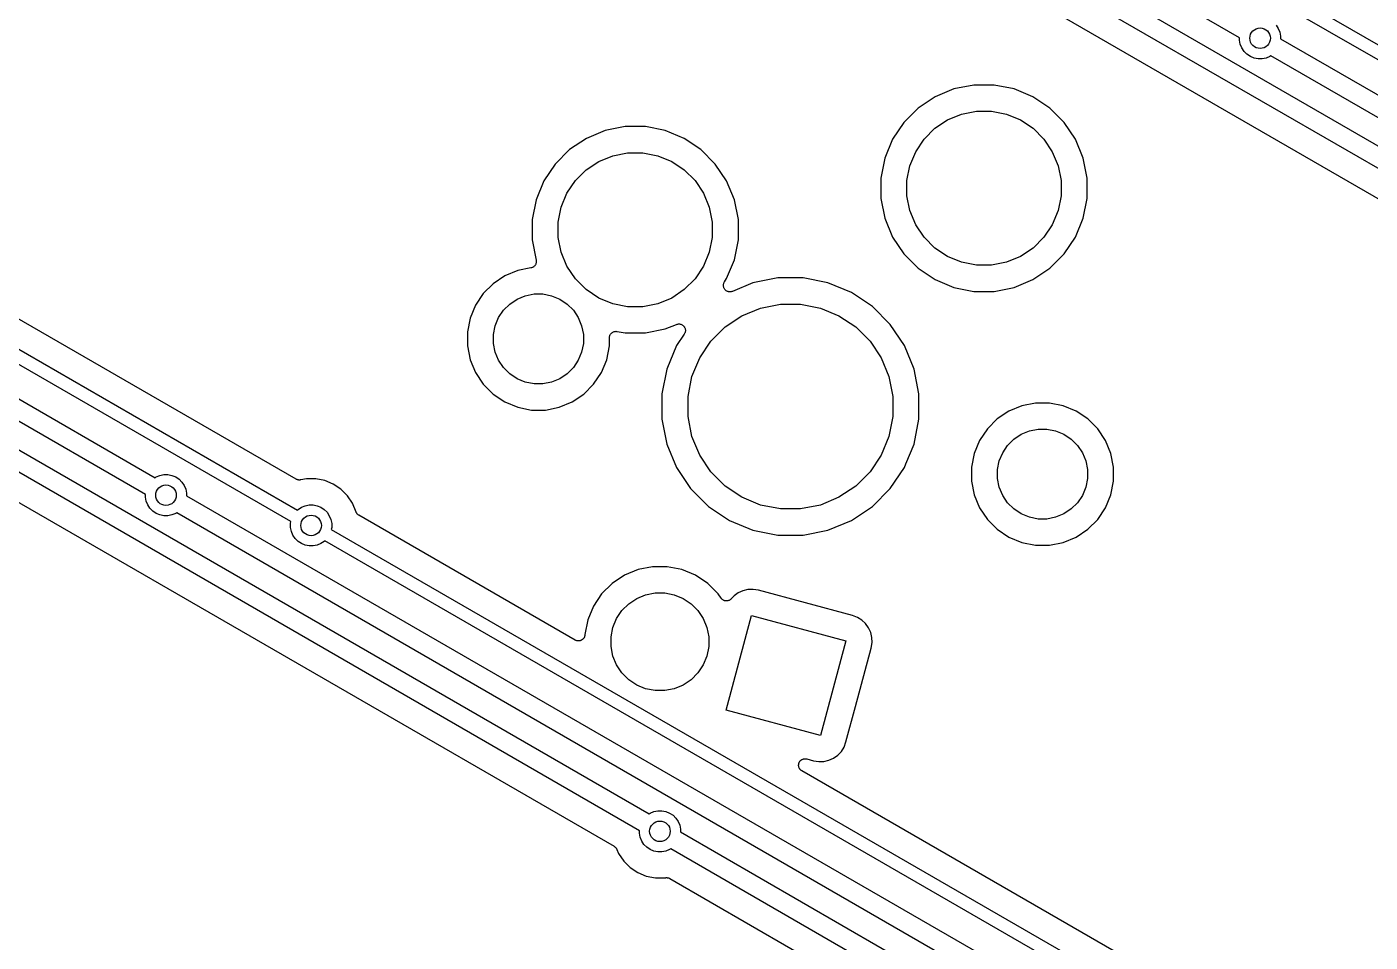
# Model space of a CAD drawing. Extents: x 0.5 to 11.2, y -6.4 to -1.8.
# Drawn here: x 3.58 to 4.61, y -3.989 to -3.288 of the extents above; entities that cross this region are included whole.
import ezdxf

# ---------------------------------------------------------------- set-up
doc = ezdxf.new("R2010")
doc.units = 0
doc.header["$MEASUREMENT"] = 0
doc.layers.add('BLACK', color=7, linetype='CONTINUOUS')

msp = doc.modelspace()

# ---------------------------------------------------------------- linework, layer by layer
at = {"layer": 'BLACK', "linetype": 'CONTINUOUS'}
for p, q in [((4.5099, -3.29631), (3.88891, -2.93777)), ((4.00735, -2.95064), (4.62645, -3.30773)), ((4.62148, -3.31641), (4.00238, -2.95932)), ((4.27501, -3.1823), (4.80362, -3.4875)), ((4.79733, -3.50119), (4.26752, -3.1953)), ((4.26694, -3.21806), (4.78556, -3.51748)), ((4.53788, -3.2867), (4.53961, -3.28928)), ((4.53961, -3.28928), (4.54079, -3.29215)), ((4.54079, -3.29215), (4.5414, -3.29519)), ((4.5099, -3.29829), (4.5099, -3.29631)), ((4.51051, -3.30133), (4.5099, -3.29829)), ((4.5117, -3.3042), (4.51051, -3.30133)), ((4.51342, -3.30678), (4.5117, -3.3042)), ((4.5414, -3.29519), (4.5414, -3.29717)), ((4.5414, -3.29717), (4.81044, -3.4525)), ((4.51561, -3.30897), (4.51342, -3.30678)), ((4.51819, -3.3107), (4.51561, -3.30897)), ((4.52106, -3.31188), (4.51819, -3.3107)), ((4.5241, -3.31249), (4.52106, -3.31188)), ((4.5272, -3.31249), (4.5241, -3.31249)), ((4.53025, -3.31188), (4.5272, -3.31249)), ((4.53311, -3.3107), (4.53025, -3.31188)), ((4.53391, -3.31016), (4.53311, -3.3107)), ((4.80415, -3.46619), (4.53391, -3.31016)), ((3.59783, -3.52564), (3.2596, -3.33067)), ((4.29101, -3.3356), (4.27663, -3.34156)), ((4.30629, -3.33257), (4.29101, -3.3356)), ((4.32186, -3.33257), (4.30629, -3.33257)), ((4.33713, -3.3356), (4.32186, -3.33257)), ((4.35152, -3.34156), (4.33713, -3.3356)), ((4.27663, -3.34156), (4.26368, -3.35022)), ((4.36447, -3.35022), (4.35152, -3.34156)), ((3.24854, -3.34738), (3.78784, -3.65825)), ((4.26368, -3.35022), (4.25267, -3.36123)), ((4.2861, -3.35929), (4.29685, -3.35484)), ((4.29685, -3.35484), (4.30826, -3.35257)), ((4.30826, -3.35257), (4.31989, -3.35257)), ((4.31989, -3.35257), (4.3313, -3.35484)), ((4.3313, -3.35484), (4.34205, -3.35929)), ((4.37548, -3.36123), (4.36447, -3.35022)), ((3.78287, -3.66693), (3.24513, -3.35696)), ((4.03892, -3.36445), (4.02365, -3.36749)), ((4.0545, -3.36445), (4.03892, -3.36445)), ((4.06977, -3.36749), (4.0545, -3.36445)), ((4.25267, -3.36123), (4.24402, -3.37417)), ((4.2682, -3.37398), (4.27643, -3.36575)), ((4.27643, -3.36575), (4.2861, -3.35929)), ((4.34205, -3.35929), (4.35172, -3.36575)), ((4.35172, -3.36575), (4.35994, -3.37398)), ((4.38413, -3.37417), (4.37548, -3.36123)), ((4.00926, -3.37345), (3.99632, -3.3821)), ((4.02365, -3.36749), (4.00926, -3.37345)), ((4.08416, -3.37345), (4.06977, -3.36749)), ((4.0971, -3.3821), (4.08416, -3.37345)), ((4.24402, -3.37417), (4.23806, -3.38856)), ((4.26174, -3.38365), (4.2682, -3.37398)), ((4.35994, -3.37398), (4.36641, -3.38365)), ((4.39009, -3.38856), (4.38413, -3.37417)), ((3.24499, -3.38301), (3.67879, -3.63347)), ((3.99632, -3.3821), (3.9853, -3.39311)), ((4.01874, -3.39118), (4.02948, -3.38672)), ((4.02948, -3.38672), (4.04089, -3.38445)), ((4.04089, -3.38445), (4.05253, -3.38445)), ((4.05253, -3.38445), (4.06394, -3.38672)), ((4.06394, -3.38672), (4.07468, -3.39118)), ((4.10812, -3.39311), (4.0971, -3.3821)), ((4.25729, -3.3944), (4.26174, -3.38365)), ((4.36641, -3.38365), (4.37086, -3.3944)), ((3.6713, -3.64646), (3.23986, -3.39737)), ((3.9853, -3.39311), (3.97665, -3.40606)), ((4.00906, -3.39764), (4.01874, -3.39118)), ((4.07468, -3.39118), (4.08436, -3.39764)), ((4.11677, -3.40606), (4.10812, -3.39311)), ((4.23806, -3.38856), (4.23502, -3.40384)), ((4.25502, -3.40581), (4.25729, -3.3944)), ((4.37086, -3.3944), (4.37313, -3.40581)), ((4.39313, -3.40384), (4.39009, -3.38856)), ((3.97665, -3.40606), (3.97069, -3.42045)), ((3.99438, -3.41554), (4.00084, -3.40586)), ((4.00084, -3.40586), (4.00906, -3.39764)), ((4.08436, -3.39764), (4.09258, -3.40586)), ((4.09258, -3.40586), (4.09904, -3.41554)), ((4.12273, -3.42045), (4.11677, -3.40606)), ((4.23502, -3.40384), (4.23502, -3.41941)), ((4.25502, -3.41744), (4.25502, -3.40581)), ((4.37313, -3.40581), (4.37313, -3.41744)), ((4.39313, -3.41941), (4.39313, -3.40384)), ((3.98992, -3.42628), (3.99438, -3.41554)), ((4.09904, -3.41554), (4.1035, -3.42628)), ((4.25729, -3.42885), (4.25502, -3.41744)), ((4.37313, -3.41744), (4.37086, -3.42885)), ((3.97069, -3.42045), (3.96766, -3.43572)), ((3.98766, -3.43769), (3.98992, -3.42628)), ((4.1035, -3.42628), (4.10577, -3.43769)), ((4.12577, -3.43572), (4.12273, -3.42045)), ((4.23502, -3.41941), (4.23806, -3.43468)), ((4.39009, -3.43468), (4.39313, -3.41941)), ((3.96766, -3.43572), (3.96766, -3.4513)), ((3.98766, -3.44933), (3.98766, -3.43769)), ((4.10577, -3.43769), (4.10577, -3.44933)), ((4.12577, -3.4513), (4.12577, -3.43572)), ((4.23806, -3.43468), (4.24402, -3.44907)), ((4.26174, -3.43959), (4.25729, -3.42885)), ((4.37086, -3.42885), (4.36641, -3.43959)), ((4.38413, -3.44907), (4.39009, -3.43468)), ((4.2682, -3.44927), (4.26174, -3.43959)), ((4.36641, -3.43959), (4.35994, -3.44927)), ((3.96766, -3.4513), (3.97076, -3.4669)), ((3.98992, -3.46074), (3.98766, -3.44933)), ((4.10577, -3.44933), (4.1035, -3.46074)), ((4.12273, -3.46657), (4.12577, -3.4513)), ((4.24402, -3.44907), (4.25267, -3.46202)), ((4.27643, -3.45749), (4.2682, -3.44927)), ((4.2861, -3.46396), (4.27643, -3.45749)), ((4.35172, -3.45749), (4.34205, -3.46396)), ((4.35994, -3.44927), (4.35172, -3.45749)), ((4.37548, -3.46202), (4.38413, -3.44907)), ((3.9706, -3.46936), (3.97047, -3.46981)), ((3.97075, -3.46891), (3.9706, -3.46936)), ((3.9708, -3.46841), (3.97075, -3.46888)), ((3.97075, -3.46888), (3.97075, -3.46889)), ((3.97075, -3.46889), (3.97075, -3.46891)), ((3.97076, -3.4669), (3.97077, -3.46693)), ((3.97077, -3.46693), (3.97077, -3.46693)), ((3.97077, -3.46693), (3.97077, -3.46694)), ((3.97077, -3.46694), (3.97077, -3.46697)), ((3.97077, -3.46697), (3.97081, -3.46745)), ((3.97085, -3.46794), (3.9708, -3.46841)), ((3.97081, -3.46745), (3.97086, -3.46791)), ((3.97086, -3.46791), (3.97085, -3.46792)), ((3.97085, -3.46792), (3.97085, -3.46794)), ((3.99438, -3.47148), (3.98992, -3.46074)), ((4.1035, -3.46074), (4.09904, -3.47148)), ((4.11677, -3.48096), (4.12273, -3.46657)), ((4.25267, -3.46202), (4.26368, -3.47303)), ((4.29685, -3.46841), (4.2861, -3.46396)), ((4.30826, -3.47068), (4.29685, -3.46841)), ((4.3313, -3.46841), (4.31989, -3.47068)), ((4.34205, -3.46396), (4.3313, -3.46841)), ((4.36447, -3.47303), (4.37548, -3.46202)), ((3.94674, -3.47891), (3.93782, -3.48487)), ((3.95665, -3.4748), (3.94674, -3.47891)), ((3.96683, -3.47278), (3.95665, -3.4748)), ((3.96728, -3.47264), (3.96683, -3.47278)), ((3.96773, -3.47251), (3.96728, -3.47264)), ((3.96775, -3.4725), (3.96773, -3.47251)), ((3.96776, -3.4725), (3.96775, -3.4725)), ((3.96818, -3.47228), (3.96776, -3.4725)), ((3.9686, -3.47206), (3.96818, -3.47228)), ((3.96861, -3.47205), (3.9686, -3.47206)), ((3.96863, -3.47204), (3.96861, -3.47205)), ((3.96899, -3.47174), (3.96863, -3.47204)), ((3.96936, -3.47144), (3.96899, -3.47174)), ((3.96937, -3.47143), (3.96936, -3.47144)), ((3.96938, -3.47142), (3.96937, -3.47143)), ((3.96968, -3.47106), (3.96938, -3.47142)), ((3.96998, -3.4707), (3.96968, -3.47106)), ((3.96999, -3.47068), (3.96998, -3.4707)), ((3.97, -3.47067), (3.96999, -3.47068)), ((3.97022, -3.47026), (3.97, -3.47067)), ((3.97045, -3.46984), (3.97022, -3.47026)), ((3.97046, -3.46982), (3.97045, -3.46984)), ((3.97047, -3.46981), (3.97046, -3.46982)), ((4.00084, -3.48115), (3.99438, -3.47148)), ((4.09904, -3.47148), (4.09258, -3.48115)), ((4.26368, -3.47303), (4.27663, -3.48168)), ((4.31989, -3.47068), (4.30826, -3.47068)), ((4.35152, -3.48168), (4.36447, -3.47303)), ((3.93782, -3.48487), (3.93024, -3.49245)), ((4.00906, -3.48938), (4.00084, -3.48115)), ((4.01874, -3.49584), (4.00906, -3.48938)), ((4.08436, -3.48938), (4.07468, -3.49584)), ((4.09258, -3.48115), (4.08436, -3.48938)), ((4.11434, -3.48608), (4.11439, -3.4856)), ((4.11434, -3.48609), (4.11434, -3.48608)), ((4.11439, -3.48657), (4.11434, -3.48609)), ((4.11434, -3.48609), (4.11434, -3.48609)), ((4.11439, -3.4856), (4.11444, -3.48512)), ((4.11443, -3.48705), (4.11439, -3.48657)), ((4.11443, -3.48706), (4.11443, -3.48705)), ((4.11443, -3.48707), (4.11443, -3.48706)), ((4.11457, -3.48752), (4.11443, -3.48707)), ((4.11444, -3.48511), (4.11459, -3.48463)), ((4.11444, -3.48512), (4.11444, -3.48511)), ((4.11444, -3.48512), (4.11444, -3.48512)), ((4.11471, -3.48799), (4.11457, -3.48752)), ((4.11459, -3.48463), (4.11472, -3.48419)), ((4.11471, -3.488), (4.11471, -3.48799)), ((4.11471, -3.48799), (4.11471, -3.48799)), ((4.11494, -3.48843), (4.11471, -3.488)), ((4.11472, -3.48419), (4.11472, -3.48418)), ((4.11472, -3.48418), (4.11473, -3.48418)), ((4.11473, -3.48418), (4.11496, -3.48375)), ((4.11516, -3.48885), (4.11494, -3.48843)), ((4.11496, -3.48375), (4.11518, -3.48333)), ((4.11516, -3.48886), (4.11516, -3.48885)), ((4.11517, -3.48886), (4.11516, -3.48886)), ((4.11548, -3.48925), (4.11517, -3.48886)), ((4.11518, -3.48333), (4.11677, -3.48096)), ((4.11577, -3.48961), (4.11548, -3.48925)), ((4.11578, -3.48962), (4.11577, -3.48961)), ((4.11616, -3.48994), (4.11578, -3.48962)), ((4.11578, -3.48962), (4.11578, -3.48962)), ((4.11652, -3.49024), (4.11616, -3.48994)), ((4.13699, -3.48421), (4.12125, -3.49073)), ((4.15602, -3.48042), (4.13699, -3.48421)), ((4.17542, -3.48042), (4.15602, -3.48042)), ((4.19445, -3.48421), (4.17542, -3.48042)), ((4.21237, -3.49164), (4.19445, -3.48421)), ((4.27663, -3.48168), (4.29101, -3.48764)), ((4.29101, -3.48764), (4.30629, -3.49068)), ((4.32186, -3.49068), (4.33713, -3.48764)), ((4.33713, -3.48764), (4.35152, -3.48168)), ((3.93024, -3.49245), (3.92428, -3.50137)), ((3.94577, -3.5052), (3.95057, -3.5004)), ((3.95057, -3.5004), (3.95621, -3.49663)), ((3.95621, -3.49663), (3.96248, -3.49404)), ((3.96248, -3.49404), (3.96914, -3.49271)), ((3.96914, -3.49271), (3.97593, -3.49271)), ((3.97593, -3.49271), (3.98258, -3.49404)), ((3.98258, -3.49404), (3.98885, -3.49663)), ((3.98885, -3.49663), (3.99449, -3.5004)), ((3.99449, -3.5004), (3.99929, -3.5052)), ((4.02948, -3.5003), (4.01874, -3.49584)), ((4.04089, -3.50256), (4.02948, -3.5003)), ((4.06394, -3.5003), (4.05253, -3.50256)), ((4.07468, -3.49584), (4.06394, -3.5003)), ((4.11653, -3.49024), (4.11652, -3.49024)), ((4.11653, -3.49025), (4.11653, -3.49024)), ((4.11695, -3.49048), (4.11653, -3.49025)), ((4.11738, -3.49071), (4.11695, -3.49048)), ((4.11739, -3.49071), (4.11738, -3.49071)), ((4.11738, -3.49071), (4.11738, -3.49071)), ((4.11785, -3.49086), (4.11739, -3.49071)), ((4.11831, -3.491), (4.11785, -3.49086)), ((4.11832, -3.491), (4.11831, -3.491)), ((4.11831, -3.491), (4.11831, -3.491)), ((4.11881, -3.49106), (4.11832, -3.491)), ((4.11928, -3.49111), (4.11881, -3.49106)), ((4.11929, -3.49111), (4.11928, -3.49111)), ((4.11928, -3.49111), (4.11928, -3.49111)), ((4.11977, -3.49107), (4.11929, -3.49111)), ((4.12025, -3.49102), (4.11977, -3.49107)), ((4.12026, -3.49102), (4.12025, -3.49102)), ((4.12071, -3.49089), (4.12026, -3.49102)), ((4.12026, -3.49102), (4.12026, -3.49102)), ((4.12119, -3.49075), (4.12071, -3.49089)), ((4.1212, -3.49075), (4.12119, -3.49075)), ((4.12125, -3.49073), (4.1212, -3.49075)), ((4.1212, -3.49075), (4.1212, -3.49075)), ((4.1212, -3.49075), (4.1212, -3.49075)), ((4.14282, -3.50344), (4.15799, -3.50042)), ((4.15799, -3.50042), (4.17345, -3.50042)), ((4.17345, -3.50042), (4.18861, -3.50344)), ((4.22851, -3.50241), (4.21237, -3.49164)), ((4.30629, -3.49068), (4.32186, -3.49068)), ((3.92428, -3.50137), (3.92018, -3.51128)), ((3.942, -3.51084), (3.94577, -3.5052)), ((3.99929, -3.5052), (4.00306, -3.51084)), ((4.05253, -3.50256), (4.04089, -3.50256)), ((4.11568, -3.51795), (4.12853, -3.50936)), ((4.12853, -3.50936), (4.14282, -3.50344)), ((4.18861, -3.50344), (4.2029, -3.50936)), ((4.2029, -3.50936), (4.21576, -3.51795)), ((4.24223, -3.51613), (4.22851, -3.50241)), ((3.92018, -3.51128), (3.91808, -3.5218)), ((3.93808, -3.52377), (3.93941, -3.51711)), ((3.93941, -3.51711), (3.942, -3.51084)), ((4.00306, -3.51084), (4.00566, -3.51711)), ((4.00566, -3.51711), (4.00698, -3.52377)), ((4.0545, -3.52256), (4.06977, -3.51953)), ((4.06977, -3.51953), (4.07828, -3.516)), ((4.07828, -3.516), (4.07834, -3.51598)), ((4.07834, -3.51598), (4.07835, -3.51597)), ((4.07834, -3.51598), (4.07834, -3.51598)), ((4.07834, -3.51598), (4.07834, -3.51598)), ((4.07835, -3.51597), (4.07882, -3.51584)), ((4.07882, -3.51584), (4.07927, -3.51571)), ((4.07927, -3.51571), (4.07928, -3.5157)), ((4.07928, -3.5157), (4.07929, -3.5157)), ((4.07929, -3.5157), (4.07977, -3.51566)), ((4.07977, -3.51566), (4.08025, -3.51562)), ((4.08025, -3.51562), (4.08025, -3.51562)), ((4.08025, -3.51562), (4.08026, -3.51562)), ((4.08026, -3.51562), (4.08074, -3.51567)), ((4.08074, -3.51567), (4.08122, -3.51572)), ((4.08122, -3.51572), (4.08122, -3.51573)), ((4.08122, -3.51573), (4.08123, -3.51573)), ((4.08123, -3.51573), (4.08169, -3.51587)), ((4.08169, -3.51587), (4.08215, -3.51601)), ((4.08215, -3.51601), (4.08215, -3.51602)), ((4.08215, -3.51602), (4.08216, -3.51602)), ((4.08216, -3.51602), (4.08258, -3.51625)), ((4.08258, -3.51625), (4.083, -3.51648)), ((4.083, -3.51648), (4.08301, -3.51649)), ((4.08301, -3.51649), (4.08302, -3.51649)), ((4.08302, -3.51649), (4.08339, -3.5168)), ((4.08339, -3.5168), (4.08375, -3.51711)), ((4.08375, -3.51711), (4.08376, -3.51711)), ((4.08376, -3.51711), (4.08376, -3.51711)), ((4.08376, -3.51711), (4.08406, -3.51749)), ((4.08406, -3.51749), (4.08437, -3.51786)), ((4.08437, -3.51786), (4.08437, -3.51787)), ((4.08437, -3.51787), (4.08438, -3.51787)), ((4.08438, -3.51787), (4.0846, -3.5183)), ((4.0846, -3.5183), (4.08483, -3.51873)), ((4.08483, -3.51873), (4.08483, -3.51873)), ((4.08483, -3.51873), (4.08483, -3.51874)), ((4.08483, -3.51874), (4.08497, -3.51921)), ((4.08497, -3.51921), (4.0851, -3.51966)), ((4.0851, -3.51966), (4.08511, -3.51967)), ((4.08511, -3.51967), (4.08511, -3.51967)), ((4.08511, -3.51967), (4.08515, -3.52016)), ((4.08515, -3.52016), (4.0852, -3.52063)), ((4.0852, -3.52065), (4.08515, -3.52113)), ((4.0852, -3.52063), (4.0852, -3.52064)), ((4.0852, -3.52064), (4.0852, -3.52065)), ((4.10474, -3.52888), (4.11568, -3.51795)), ((4.21576, -3.51795), (4.22669, -3.52888)), ((4.25301, -3.53227), (4.24223, -3.51613)), ((3.4251, -3.52593), (4.0574, -3.89099)), ((3.78689, -3.63461), (3.59783, -3.52564)), ((3.91808, -3.5218), (3.91808, -3.53252)), ((3.93808, -3.53055), (3.93808, -3.52377)), ((3.93941, -3.53721), (3.93808, -3.53055)), ((4.00698, -3.53055), (4.00566, -3.53721)), ((4.00698, -3.52377), (4.00698, -3.53055)), ((4.02698, -3.52621), (4.02703, -3.52574)), ((4.02698, -3.52624), (4.02698, -3.52621)), ((4.02698, -3.52628), (4.02698, -3.52624)), ((4.02698, -3.52624), (4.02698, -3.52624)), ((4.02698, -3.52624), (4.02698, -3.52624)), ((4.02698, -3.53252), (4.02698, -3.52628)), ((4.02703, -3.52574), (4.02708, -3.52527)), ((4.02708, -3.52527), (4.02709, -3.52526)), ((4.02709, -3.52524), (4.02723, -3.52479)), ((4.02709, -3.52526), (4.02709, -3.52524)), ((4.02723, -3.52479), (4.02737, -3.52434)), ((4.02737, -3.52434), (4.02738, -3.52433)), ((4.02738, -3.52433), (4.02739, -3.52431)), ((4.02739, -3.52431), (4.02761, -3.5239)), ((4.02761, -3.5239), (4.02784, -3.52348)), ((4.02784, -3.52348), (4.02785, -3.52347)), ((4.02785, -3.52347), (4.02786, -3.52346)), ((4.02786, -3.52346), (4.02816, -3.52309)), ((4.02816, -3.52309), (4.02846, -3.52273)), ((4.02846, -3.52273), (4.02847, -3.52272)), ((4.02847, -3.52272), (4.02848, -3.52271)), ((4.02848, -3.52271), (4.02885, -3.52241)), ((4.02885, -3.52241), (4.02922, -3.52211)), ((4.02922, -3.52211), (4.02923, -3.52211)), ((4.02923, -3.52211), (4.02924, -3.5221)), ((4.02924, -3.5221), (4.02966, -3.52188)), ((4.02966, -3.52188), (4.03008, -3.52166)), ((4.03008, -3.52166), (4.03009, -3.52165)), ((4.03009, -3.52165), (4.03011, -3.52165)), ((4.03011, -3.52165), (4.03056, -3.52151)), ((4.03056, -3.52151), (4.03101, -3.52138)), ((4.03101, -3.52138), (4.03103, -3.52137)), ((4.03103, -3.52137), (4.03104, -3.52137)), ((4.03104, -3.52137), (4.03152, -3.52133)), ((4.03152, -3.52133), (4.03199, -3.52128)), ((4.03199, -3.52128), (4.032, -3.52128)), ((4.032, -3.52128), (4.03202, -3.52128)), ((4.03202, -3.52128), (4.03249, -3.52133)), ((4.03249, -3.52133), (4.03296, -3.52138)), ((4.03296, -3.52138), (4.03892, -3.52256)), ((4.03892, -3.52256), (4.0545, -3.52256)), ((4.08435, -3.5234), (4.07843, -3.53227)), ((4.08458, -3.52297), (4.08435, -3.5234)), ((4.08481, -3.52255), (4.08458, -3.52297)), ((4.08482, -3.52254), (4.08481, -3.52254)), ((4.08481, -3.52254), (4.08481, -3.52255)), ((4.08495, -3.52209), (4.08482, -3.52254)), ((4.0851, -3.52162), (4.08495, -3.52209)), ((4.08515, -3.52113), (4.0851, -3.5216)), ((4.0851, -3.5216), (4.0851, -3.52161)), ((4.0851, -3.52161), (4.0851, -3.52162)), ((4.09615, -3.54174), (4.10474, -3.52888)), ((4.22669, -3.52888), (4.23528, -3.54174)), ((4.04991, -3.90398), (3.4176, -3.53892)), ((3.91808, -3.53252), (3.92018, -3.54304)), ((3.942, -3.54348), (3.93941, -3.53721)), ((4.00566, -3.53721), (4.00306, -3.54348)), ((4.02489, -3.54304), (4.02698, -3.53252)), ((4.07843, -3.53227), (4.071, -3.55019)), ((4.26043, -3.55019), (4.25301, -3.53227)), ((3.92018, -3.54304), (3.92428, -3.55295)), ((3.94577, -3.54912), (3.942, -3.54348)), ((3.95057, -3.55392), (3.94577, -3.54912)), ((3.99929, -3.54912), (3.99449, -3.55392)), ((4.00306, -3.54348), (3.99929, -3.54912)), ((4.02078, -3.55295), (4.02489, -3.54304)), ((4.071, -3.55019), (4.06722, -3.56922)), ((4.09023, -3.55603), (4.09615, -3.54174)), ((4.23528, -3.54174), (4.2412, -3.55603)), ((4.26422, -3.56922), (4.26043, -3.55019)), ((3.41702, -3.56168), (4.03062, -3.91594)), ((3.92428, -3.55295), (3.93024, -3.56187)), ((3.93024, -3.56187), (3.93782, -3.56945)), ((3.95621, -3.55769), (3.95057, -3.55392)), ((3.96248, -3.56029), (3.95621, -3.55769)), ((3.96914, -3.56161), (3.96248, -3.56029)), ((3.97593, -3.56161), (3.96914, -3.56161)), ((3.98258, -3.56029), (3.97593, -3.56161)), ((3.98885, -3.55769), (3.98258, -3.56029)), ((3.99449, -3.55392), (3.98885, -3.55769)), ((4.00724, -3.56945), (4.01483, -3.56187)), ((4.01483, -3.56187), (4.02078, -3.55295)), ((4.08722, -3.57119), (4.09023, -3.55603)), ((4.2412, -3.55603), (4.24422, -3.57119)), ((3.93782, -3.56945), (3.94674, -3.57541)), ((3.99832, -3.57541), (4.00724, -3.56945)), ((4.06722, -3.56922), (4.06722, -3.58863)), ((4.08722, -3.58666), (4.08722, -3.57119)), ((4.24422, -3.57119), (4.24422, -3.58666)), ((4.26422, -3.58863), (4.26422, -3.56922)), ((3.94674, -3.57541), (3.95665, -3.57952)), ((3.95665, -3.57952), (3.96717, -3.58161)), ((3.96717, -3.58161), (3.97789, -3.58161)), ((3.97789, -3.58161), (3.98841, -3.57952)), ((3.98841, -3.57952), (3.99832, -3.57541)), ((4.33311, -3.58244), (4.32419, -3.5884)), ((4.34302, -3.57833), (4.33311, -3.58244)), ((4.35354, -3.57624), (4.34302, -3.57833)), ((4.36427, -3.57624), (4.35354, -3.57624)), ((4.37478, -3.57833), (4.36427, -3.57624)), ((4.38469, -3.58244), (4.37478, -3.57833)), ((4.39361, -3.5884), (4.38469, -3.58244)), ((4.06722, -3.58863), (4.071, -3.60766)), ((4.09023, -3.60182), (4.08722, -3.58666)), ((4.24422, -3.58666), (4.2412, -3.60182)), ((4.26043, -3.60766), (4.26422, -3.58863)), ((4.32419, -3.5884), (4.31661, -3.59598)), ((4.4012, -3.59598), (4.39361, -3.5884)), ((4.09615, -3.61611), (4.09023, -3.60182)), ((4.2412, -3.60182), (4.23528, -3.61611)), ((4.31661, -3.59598), (4.31065, -3.6049)), ((4.33694, -3.60393), (4.34258, -3.60016)), ((4.34258, -3.60016), (4.34885, -3.59756)), ((4.34885, -3.59756), (4.35551, -3.59624)), ((4.35551, -3.59624), (4.3623, -3.59624)), ((4.3623, -3.59624), (4.36895, -3.59756)), ((4.36895, -3.59756), (4.37522, -3.60016)), ((4.37522, -3.60016), (4.38086, -3.60393)), ((4.40715, -3.6049), (4.4012, -3.59598)), ((4.071, -3.60766), (4.07843, -3.62558)), ((4.25411, -3.62292), (4.26043, -3.60766)), ((4.31065, -3.6049), (4.30655, -3.61481)), ((4.32837, -3.61437), (4.33214, -3.60873)), ((4.33214, -3.60873), (4.33694, -3.60393)), ((4.38086, -3.60393), (4.38566, -3.60873)), ((4.38566, -3.60873), (4.38943, -3.61437)), ((4.41126, -3.61481), (4.40715, -3.6049)), ((4.10474, -3.62897), (4.09615, -3.61611)), ((4.23528, -3.61611), (4.22669, -3.62897)), ((4.25301, -3.62558), (4.25411, -3.62292)), ((4.30655, -3.61481), (4.30445, -3.62533)), ((4.32445, -3.6273), (4.32578, -3.62064)), ((4.32578, -3.62064), (4.32837, -3.61437)), ((4.38943, -3.61437), (4.39203, -3.62064)), ((4.39203, -3.62064), (4.39335, -3.6273)), ((4.41335, -3.62533), (4.41126, -3.61481)), ((3.67879, -3.63347), (3.67959, -3.63294)), ((3.67959, -3.63294), (3.68245, -3.63175)), ((3.68245, -3.63175), (3.6855, -3.63114)), ((3.6855, -3.63114), (3.6886, -3.63114)), ((3.6886, -3.63114), (3.69164, -3.63175)), ((3.69164, -3.63175), (3.69451, -3.63294)), ((3.69451, -3.63294), (3.69709, -3.63466)), ((3.79479, -3.63431), (3.79036, -3.63519)), ((3.80183, -3.63431), (3.79479, -3.63431)), ((3.80874, -3.63568), (3.80183, -3.63431)), ((4.07843, -3.62558), (4.08921, -3.64171)), ((4.11568, -3.6399), (4.10474, -3.62897)), ((4.22669, -3.62897), (4.21576, -3.6399)), ((4.24223, -3.64171), (4.25301, -3.62558)), ((4.30445, -3.62533), (4.30445, -3.63605)), ((4.32445, -3.63408), (4.32445, -3.6273)), ((4.32578, -3.64074), (4.32445, -3.63408)), ((4.39335, -3.63408), (4.39203, -3.64074)), ((4.39335, -3.6273), (4.39335, -3.63408)), ((4.41335, -3.63605), (4.41335, -3.62533)), ((3.69709, -3.63466), (3.69928, -3.63685)), ((3.69928, -3.63685), (3.701, -3.63943)), ((3.701, -3.63943), (3.70219, -3.6423)), ((3.70219, -3.6423), (3.7028, -3.64534)), ((3.78716, -3.63474), (3.78689, -3.63461)), ((3.78742, -3.63488), (3.78716, -3.63474)), ((3.7876, -3.63494), (3.78742, -3.63488)), ((3.78777, -3.63502), (3.7876, -3.63494)), ((3.78806, -3.63508), (3.78777, -3.63502)), ((3.78835, -3.63517), (3.78806, -3.63508)), ((3.78854, -3.6352), (3.78835, -3.63517)), ((3.78872, -3.63524), (3.78854, -3.6352)), ((3.78902, -3.63525), (3.78872, -3.63524)), ((3.78932, -3.63528), (3.78902, -3.63525)), ((3.78951, -3.63527), (3.78932, -3.63528)), ((3.7897, -3.63527), (3.78951, -3.63527)), ((3.78999, -3.63522), (3.7897, -3.63527)), ((3.79029, -3.6352), (3.78999, -3.63522)), ((3.79036, -3.63519), (3.79029, -3.6352)), ((3.81524, -3.63837), (3.80874, -3.63568)), ((3.8211, -3.64229), (3.81524, -3.63837)), ((3.82608, -3.64727), (3.8211, -3.64229)), ((4.08921, -3.64171), (4.10293, -3.65543)), ((4.12853, -3.64849), (4.11568, -3.6399)), ((4.21576, -3.6399), (4.2029, -3.64849)), ((4.22851, -3.65543), (4.24223, -3.64171)), ((4.30445, -3.63605), (4.30655, -3.64657)), ((4.32837, -3.64701), (4.32578, -3.64074)), ((4.39203, -3.64074), (4.38943, -3.64701)), ((4.41126, -3.64657), (4.41335, -3.63605)), ((3.6713, -3.64844), (3.6713, -3.64646)), ((3.6719, -3.65148), (3.6713, -3.64844)), ((3.67309, -3.65435), (3.6719, -3.65148)), ((3.67481, -3.65693), (3.67309, -3.65435)), ((3.7028, -3.64534), (3.7028, -3.64732)), ((3.7028, -3.64732), (4.32379, -4.00586)), ((3.79085, -3.6561), (3.79371, -3.65491)), ((3.79371, -3.65491), (3.79676, -3.65431)), ((3.79676, -3.65431), (3.79986, -3.65431)), ((3.79986, -3.65431), (3.8029, -3.65491)), ((3.8029, -3.65491), (3.80577, -3.6561)), ((3.82999, -3.65312), (3.82608, -3.64727)), ((3.83279, -3.65989), (3.82999, -3.65312)), ((4.14282, -3.65441), (4.12853, -3.64849)), ((4.15799, -3.65742), (4.14282, -3.65441)), ((4.18861, -3.65441), (4.17345, -3.65742)), ((4.2029, -3.64849), (4.18861, -3.65441)), ((4.30655, -3.64657), (4.31065, -3.65648)), ((4.33214, -3.65265), (4.32837, -3.64701)), ((4.33694, -3.65745), (4.33214, -3.65265)), ((4.38566, -3.65265), (4.38086, -3.65745)), ((4.38943, -3.64701), (4.38566, -3.65265)), ((4.40715, -3.65648), (4.41126, -3.64657)), ((3.67701, -3.65912), (3.67481, -3.65693)), ((3.67959, -3.66085), (3.67701, -3.65912)), ((3.68245, -3.66203), (3.67959, -3.66085)), ((3.6855, -3.66264), (3.68245, -3.66203)), ((3.6886, -3.66264), (3.6855, -3.66264)), ((3.69164, -3.66203), (3.6886, -3.66264)), ((3.69451, -3.66085), (3.69164, -3.66203)), ((3.6953, -3.66032), (3.69451, -3.66085)), ((4.3163, -4.01885), (3.6953, -3.66032)), ((3.78784, -3.65825), (3.78827, -3.65782)), ((3.78827, -3.65782), (3.79085, -3.6561)), ((3.80577, -3.6561), (3.80835, -3.65782)), ((3.80835, -3.65782), (3.81054, -3.66001)), ((3.81054, -3.66001), (3.81226, -3.66259)), ((3.81226, -3.66259), (3.81345, -3.66546)), ((3.83286, -3.66001), (3.83279, -3.65989)), ((3.8329, -3.66014), (3.83286, -3.66001)), ((3.83309, -3.66044), (3.8329, -3.66014)), ((3.83325, -3.66075), (3.83309, -3.66044)), ((3.83334, -3.66086), (3.83325, -3.66075)), ((3.83341, -3.66097), (3.83334, -3.66086)), ((3.83365, -3.66123), (3.83341, -3.66097)), ((3.83387, -3.66151), (3.83365, -3.66123)), ((3.83397, -3.66159), (3.83387, -3.66151)), ((3.83407, -3.66169), (3.83397, -3.66159)), ((3.83435, -3.6619), (3.83407, -3.66169)), ((3.83462, -3.66213), (3.83435, -3.6619)), ((3.83474, -3.66219), (3.83462, -3.66213)), ((3.83485, -3.66227), (3.83474, -3.66219)), ((3.83491, -3.66231), (3.83485, -3.66227)), ((4.00066, -3.75791), (3.83491, -3.66231)), ((4.10293, -3.65543), (4.11906, -3.66621)), ((4.17345, -3.65742), (4.15799, -3.65742)), ((4.21237, -3.66621), (4.22851, -3.65543)), ((4.31065, -3.65648), (4.31661, -3.6654)), ((4.34258, -3.66122), (4.33694, -3.65745)), ((4.34885, -3.66381), (4.34258, -3.66122)), ((4.35551, -3.66514), (4.34885, -3.66381)), ((4.3623, -3.66514), (4.35551, -3.66514)), ((4.36895, -3.66381), (4.3623, -3.66514)), ((4.37522, -3.66122), (4.36895, -3.66381)), ((4.38086, -3.65745), (4.37522, -3.66122)), ((4.4012, -3.6654), (4.40715, -3.65648)), ((3.78256, -3.6685), (3.78287, -3.66693)), ((3.78256, -3.6716), (3.78256, -3.6685)), ((3.78317, -3.67465), (3.78256, -3.6716)), ((3.78435, -3.67751), (3.78317, -3.67465)), ((3.81345, -3.66546), (3.81406, -3.6685)), ((3.81406, -3.6716), (3.81374, -3.67318)), ((3.81374, -3.67318), (4.43284, -4.03027)), ((3.81406, -3.6685), (3.81406, -3.6716)), ((4.11906, -3.66621), (4.13699, -3.67364)), ((4.13699, -3.67364), (4.15602, -3.67742)), ((4.17542, -3.67742), (4.19445, -3.67364)), ((4.19445, -3.67364), (4.21237, -3.66621)), ((4.31661, -3.6654), (4.32419, -3.67298)), ((4.32419, -3.67298), (4.33311, -3.67894)), ((4.38469, -3.67894), (4.39361, -3.67298)), ((4.39361, -3.67298), (4.4012, -3.6654)), ((3.78608, -3.68009), (3.78435, -3.67751)), ((3.78827, -3.68229), (3.78608, -3.68009)), ((3.79085, -3.68401), (3.78827, -3.68229)), ((3.79371, -3.6852), (3.79085, -3.68401)), ((3.79676, -3.6858), (3.79371, -3.6852)), ((3.79986, -3.6858), (3.79676, -3.6858)), ((3.8029, -3.6852), (3.79986, -3.6858)), ((3.80577, -3.68401), (3.8029, -3.6852)), ((3.80835, -3.68229), (3.80577, -3.68401)), ((3.80877, -3.68186), (3.80835, -3.68229)), ((4.42787, -4.03895), (3.80877, -3.68186)), ((4.15602, -3.67742), (4.17542, -3.67742)), ((4.33311, -3.67894), (4.34302, -3.68304)), ((4.34302, -3.68304), (4.35354, -3.68514)), ((4.35354, -3.68514), (4.36427, -3.68514)), ((4.36427, -3.68514), (4.37478, -3.68304)), ((4.37478, -3.68304), (4.38469, -3.67894)), ((4.04889, -3.70388), (4.03842, -3.70821)), ((4.05999, -3.70167), (4.04889, -3.70388)), ((4.07132, -3.70167), (4.05999, -3.70167)), ((4.08243, -3.70388), (4.07132, -3.70167)), ((4.09289, -3.70821), (4.08243, -3.70388)), ((4.029, -3.71451), (4.02099, -3.72252)), ((4.03842, -3.70821), (4.029, -3.71451)), ((4.10231, -3.71451), (4.09289, -3.70821)), ((4.11032, -3.72251), (4.10231, -3.71451)), ((4.02099, -3.72252), (4.0147, -3.73193)), ((4.04175, -3.73004), (4.04789, -3.72594)), ((4.04789, -3.72594), (4.05472, -3.72311)), ((4.05472, -3.72311), (4.06196, -3.72167)), ((4.06196, -3.72167), (4.06935, -3.72167)), ((4.06935, -3.72167), (4.0766, -3.72311)), ((4.0766, -3.72311), (4.08342, -3.72594)), ((4.08342, -3.72594), (4.08956, -3.73004)), ((4.11247, -3.72573), (4.11032, -3.72251)), ((4.11251, -3.72578), (4.11247, -3.72573)), ((4.11254, -3.72584), (4.11251, -3.72578)), ((4.11282, -3.72616), (4.11254, -3.72584)), ((4.11309, -3.72648), (4.11282, -3.72616)), ((4.11314, -3.72653), (4.11309, -3.72648)), ((4.11318, -3.72658), (4.11314, -3.72653)), ((4.11352, -3.72684), (4.11318, -3.72658)), ((4.11384, -3.7271), (4.11352, -3.72684)), ((4.11981, -3.72678), (4.11948, -3.72705)), ((4.12013, -3.72652), (4.11981, -3.72678)), ((4.12018, -3.72646), (4.12013, -3.72652)), ((4.12023, -3.72642), (4.12018, -3.72646)), ((4.12028, -3.72637), (4.12023, -3.72642)), ((4.12248, -3.72401), (4.12028, -3.72637)), ((4.12568, -3.72172), (4.12248, -3.72401)), ((4.12927, -3.72009), (4.12568, -3.72172)), ((4.13311, -3.7192), (4.12927, -3.72009)), ((4.13705, -3.71907), (4.13311, -3.7192)), ((4.14118, -3.71975), (4.13705, -3.71907)), ((4.21315, -3.73904), (4.14118, -3.71975)), ((4.0147, -3.73193), (4.01037, -3.7424)), ((4.03243, -3.74141), (4.03653, -3.73526)), ((4.03653, -3.73526), (4.04175, -3.73004)), ((4.08956, -3.73004), (4.09479, -3.73526)), ((4.09479, -3.73526), (4.09889, -3.74141)), ((4.1139, -3.72714), (4.11384, -3.7271)), ((4.11395, -3.72718), (4.1139, -3.72714)), ((4.11433, -3.72737), (4.11395, -3.72718)), ((4.1147, -3.72757), (4.11433, -3.72737)), ((4.11476, -3.72759), (4.1147, -3.72757)), ((4.11482, -3.72762), (4.11476, -3.72759)), ((4.11523, -3.72773), (4.11482, -3.72762)), ((4.11563, -3.72785), (4.11523, -3.72773)), ((4.1157, -3.72786), (4.11563, -3.72785)), ((4.11576, -3.72788), (4.1157, -3.72786)), ((4.11619, -3.72791), (4.11576, -3.72788)), ((4.1166, -3.72795), (4.11619, -3.72791)), ((4.11667, -3.72795), (4.1166, -3.72795)), ((4.11674, -3.72795), (4.11667, -3.72795)), ((4.11716, -3.7279), (4.11674, -3.72795)), ((4.11758, -3.72786), (4.11716, -3.7279)), ((4.11764, -3.72784), (4.11758, -3.72786)), ((4.11771, -3.72783), (4.11764, -3.72784)), ((4.11811, -3.7277), (4.11771, -3.72783)), ((4.11851, -3.72758), (4.11811, -3.7277)), ((4.11857, -3.72755), (4.11851, -3.72758)), ((4.11863, -3.72753), (4.11857, -3.72755)), ((4.119, -3.72732), (4.11863, -3.72753)), ((4.11937, -3.72713), (4.119, -3.72732)), ((4.11943, -3.72709), (4.11937, -3.72713)), ((4.11948, -3.72705), (4.11943, -3.72709)), ((4.01037, -3.7424), (4.00816, -3.75351)), ((4.0296, -3.74823), (4.03243, -3.74141)), ((4.09889, -3.74141), (4.10172, -3.74823)), ((4.11632, -3.81157), (4.13573, -3.73912)), ((4.13573, -3.73912), (4.20818, -3.75853)), ((4.21707, -3.74051), (4.21315, -3.73904)), ((4.22041, -3.74259), (4.21707, -3.74051)), ((4.22329, -3.74528), (4.22041, -3.74259)), ((4.22558, -3.74849), (4.22329, -3.74528)), ((4.00094, -3.75804), (4.00066, -3.75791)), ((4.00562, -3.7579), (4.00535, -3.75807)), ((4.0059, -3.75776), (4.00562, -3.7579)), ((4.00603, -3.75765), (4.0059, -3.75776)), ((4.00618, -3.75756), (4.00603, -3.75765)), ((4.00641, -3.75734), (4.00618, -3.75756)), ((4.00666, -3.75715), (4.00641, -3.75734)), ((4.00677, -3.75701), (4.00666, -3.75715)), ((4.0069, -3.75689), (4.00677, -3.75701)), ((4.00708, -3.75664), (4.0069, -3.75689)), ((4.00728, -3.7564), (4.00708, -3.75664)), ((4.00737, -3.75625), (4.00728, -3.7564)), ((4.00747, -3.7561), (4.00737, -3.75625)), ((4.0076, -3.75582), (4.00747, -3.7561)), ((4.00775, -3.75555), (4.0076, -3.75582)), ((4.00781, -3.75538), (4.00775, -3.75555)), ((4.00788, -3.75522), (4.00781, -3.75538)), ((4.00795, -3.75491), (4.00788, -3.75522)), ((4.00805, -3.75462), (4.00795, -3.75491)), ((4.00807, -3.75444), (4.00805, -3.75462)), ((4.00811, -3.75427), (4.00807, -3.75444)), ((4.00812, -3.75396), (4.00811, -3.75427)), ((4.00816, -3.75365), (4.00812, -3.75396)), ((4.00816, -3.75351), (4.00816, -3.75358)), ((4.00816, -3.75358), (4.00816, -3.75365)), ((4.02816, -3.75548), (4.0296, -3.74823)), ((4.02816, -3.76286), (4.02816, -3.75548)), ((4.10172, -3.74823), (4.10316, -3.75548)), ((4.10316, -3.75548), (4.10316, -3.76286)), ((4.22721, -3.75207), (4.22558, -3.74849)), ((4.2281, -3.75591), (4.22721, -3.75207)), ((4.22823, -3.75985), (4.2281, -3.75591)), ((4.00122, -3.75819), (4.00094, -3.75804)), ((4.00139, -3.75824), (4.00122, -3.75819)), ((4.00155, -3.75831), (4.00139, -3.75824)), ((4.00185, -3.75838), (4.00155, -3.75831)), ((4.00215, -3.75847), (4.00185, -3.75838)), ((4.00233, -3.75849), (4.00215, -3.75847)), ((4.0025, -3.75853), (4.00233, -3.75849)), ((4.00281, -3.75854), (4.0025, -3.75853)), ((4.00312, -3.75858), (4.00281, -3.75854)), ((4.0033, -3.75856), (4.00312, -3.75858)), ((4.00347, -3.75857), (4.0033, -3.75856)), ((4.00378, -3.75852), (4.00347, -3.75857)), ((4.00409, -3.75849), (4.00378, -3.75852)), ((4.00426, -3.75844), (4.00409, -3.75849)), ((4.00444, -3.75841), (4.00426, -3.75844)), ((4.00473, -3.7583), (4.00444, -3.75841)), ((4.00503, -3.75821), (4.00473, -3.7583)), ((4.00519, -3.75813), (4.00503, -3.75821)), ((4.00535, -3.75807), (4.00519, -3.75813)), ((4.0296, -3.77011), (4.02816, -3.76286)), ((4.10316, -3.76286), (4.10172, -3.77011)), ((4.20818, -3.75853), (4.18877, -3.83098)), ((4.21557, -3.80869), (4.22755, -3.76398)), ((4.22755, -3.76398), (4.22823, -3.75985)), ((4.03243, -3.77693), (4.0296, -3.77011)), ((4.03653, -3.78307), (4.03243, -3.77693)), ((4.09889, -3.77693), (4.09479, -3.78307)), ((4.10172, -3.77011), (4.09889, -3.77693)), ((4.04175, -3.7883), (4.03653, -3.78307)), ((4.04789, -3.7924), (4.04175, -3.7883)), ((4.08956, -3.7883), (4.08342, -3.7924)), ((4.09479, -3.78307), (4.08956, -3.7883)), ((4.05472, -3.79523), (4.04789, -3.7924)), ((4.06196, -3.79667), (4.05472, -3.79523)), ((4.06935, -3.79667), (4.06196, -3.79667)), ((4.0766, -3.79523), (4.06935, -3.79667)), ((4.08342, -3.7924), (4.0766, -3.79523)), ((4.20827, -3.83595), (4.21557, -3.80869)), ((4.18877, -3.83098), (4.11632, -3.81157)), ((4.20471, -3.84321), (4.20679, -3.83987)), ((4.20679, -3.83987), (4.20827, -3.83595)), ((4.17312, -3.85064), (4.17322, -3.8505)), ((4.17322, -3.8505), (4.17346, -3.85028)), ((4.17346, -3.85028), (4.17368, -3.85005)), ((4.17368, -3.85005), (4.17381, -3.84995)), ((4.17381, -3.84995), (4.17393, -3.84984)), ((4.17393, -3.84984), (4.17421, -3.84967)), ((4.17421, -3.84967), (4.17447, -3.84948)), ((4.17447, -3.84948), (4.17462, -3.84942)), ((4.17462, -3.84942), (4.17477, -3.84933)), ((4.17477, -3.84933), (4.17507, -3.84922)), ((4.17507, -3.84922), (4.17536, -3.84908)), ((4.17536, -3.84908), (4.17552, -3.84905)), ((4.17552, -3.84905), (4.17568, -3.84899)), ((4.17568, -3.84899), (4.176, -3.84894)), ((4.176, -3.84894), (4.17631, -3.84886)), ((4.17631, -3.84886), (4.17648, -3.84886)), ((4.17648, -3.84886), (4.17664, -3.84883)), ((4.17664, -3.84883), (4.17697, -3.84884)), ((4.17697, -3.84884), (4.17729, -3.84883)), ((4.17729, -3.84883), (4.17745, -3.84886)), ((4.17745, -3.84886), (4.17762, -3.84887)), ((4.17762, -3.84887), (4.17793, -3.84894)), ((4.17793, -3.84894), (4.17825, -3.84899)), ((4.17825, -3.84899), (4.18332, -3.85035)), ((4.18332, -3.85035), (4.18745, -3.85103)), ((4.19139, -3.8509), (4.19523, -3.85001)), ((4.19523, -3.85001), (4.19881, -3.84838)), ((4.19881, -3.84838), (4.20202, -3.84609)), ((4.20202, -3.84609), (4.20471, -3.84321)), ((4.17197, -3.85346), (4.172, -3.85329)), ((4.17198, -3.85378), (4.17197, -3.85346)), ((4.17197, -3.8541), (4.17198, -3.85378)), ((4.17199, -3.85427), (4.17197, -3.8541)), ((4.172, -3.85443), (4.17199, -3.85427)), ((4.172, -3.85329), (4.17201, -3.85313)), ((4.17207, -3.85475), (4.172, -3.85443)), ((4.17201, -3.85313), (4.17208, -3.85281)), ((4.17212, -3.85507), (4.17207, -3.85475)), ((4.17208, -3.85281), (4.17214, -3.85249)), ((4.17217, -3.85522), (4.17212, -3.85507)), ((4.17214, -3.85249), (4.1722, -3.85234)), ((4.17221, -3.85538), (4.17217, -3.85522)), ((4.1722, -3.85234), (4.17224, -3.85218)), ((4.17234, -3.85568), (4.17221, -3.85538)), ((4.17224, -3.85218), (4.17237, -3.85189)), ((4.17245, -3.85598), (4.17234, -3.85568)), ((4.17237, -3.85189), (4.17249, -3.85158)), ((4.17254, -3.85613), (4.17245, -3.85598)), ((4.17249, -3.85158), (4.17258, -3.85144)), ((4.1726, -3.85628), (4.17254, -3.85613)), ((4.17258, -3.85144), (4.17265, -3.85129)), ((4.17279, -3.85654), (4.1726, -3.85628)), ((4.17265, -3.85129), (4.17284, -3.85103)), ((4.17296, -3.85682), (4.17279, -3.85654)), ((4.17284, -3.85103), (4.17301, -3.85076)), ((4.17307, -3.85694), (4.17296, -3.85682)), ((4.17301, -3.85076), (4.17312, -3.85064)), ((4.17316, -3.85708), (4.17307, -3.85694)), ((4.1734, -3.8573), (4.17316, -3.85708)), ((4.17361, -3.85754), (4.1734, -3.8573)), ((4.17375, -3.85764), (4.17361, -3.85754)), ((4.17387, -3.85775), (4.17375, -3.85764)), ((4.17414, -3.85793), (4.17387, -3.85775)), ((4.1744, -3.85812), (4.17414, -3.85793)), ((4.17446, -3.85815), (4.1744, -3.85812)), ((4.4319, -4.00664), (4.17446, -3.85815)), ((4.18745, -3.85103), (4.19139, -3.8509)), ((4.0574, -3.89099), (4.0582, -3.89046)), ((4.0582, -3.89046), (4.06106, -3.88927)), ((4.06106, -3.88927), (4.06411, -3.88867)), ((4.06411, -3.88867), (4.06721, -3.88867)), ((4.06721, -3.88867), (4.07025, -3.88927)), ((4.07025, -3.88927), (4.07312, -3.89046)), ((4.07312, -3.89046), (4.0757, -3.89218)), ((4.0757, -3.89218), (4.07789, -3.89438)), ((4.07789, -3.89438), (4.07961, -3.89696)), ((4.07961, -3.89696), (4.0808, -3.89982)), ((4.0808, -3.89982), (4.08141, -3.90286)), ((4.04991, -3.90597), (4.04991, -3.90398)), ((4.05051, -3.90901), (4.04991, -3.90597)), ((4.0517, -3.91188), (4.05051, -3.90901)), ((4.05342, -3.91445), (4.0517, -3.91188)), ((4.08141, -3.90286), (4.08141, -3.90485)), ((4.08141, -3.90485), (4.62007, -4.21585)), ((4.03062, -3.91594), (4.03068, -3.91598)), ((4.03068, -3.91598), (4.03079, -3.91606)), ((4.03079, -3.91606), (4.03091, -3.91612)), ((4.03091, -3.91612), (4.03118, -3.91635)), ((4.03118, -3.91635), (4.03146, -3.91656)), ((4.03146, -3.91656), (4.03156, -3.91666)), ((4.03156, -3.91666), (4.03166, -3.91674)), ((4.03166, -3.91674), (4.03188, -3.91701)), ((4.03188, -3.91701), (4.03212, -3.91728)), ((4.03212, -3.91728), (4.03219, -3.91739)), ((4.03219, -3.91739), (4.03228, -3.9175)), ((4.03228, -3.9175), (4.03245, -3.91781)), ((4.03245, -3.91781), (4.03263, -3.91811)), ((4.03263, -3.91811), (4.03267, -3.91824)), ((4.03267, -3.91824), (4.03274, -3.91836)), ((4.03274, -3.91836), (4.03398, -3.92135)), ((4.03398, -3.92135), (4.03789, -3.9272)), ((4.05562, -3.91665), (4.05342, -3.91445)), ((4.0582, -3.91837), (4.05562, -3.91665)), ((4.06106, -3.91956), (4.0582, -3.91837)), ((4.06411, -3.92016), (4.06106, -3.91956)), ((4.06721, -3.92016), (4.06411, -3.92016)), ((4.07025, -3.91956), (4.06721, -3.92016)), ((4.07312, -3.91837), (4.07025, -3.91956)), ((4.07391, -3.91784), (4.07312, -3.91837)), ((4.61378, -4.22953), (4.07391, -3.91784)), ((4.03789, -3.9272), (4.04287, -3.93218)), ((4.04287, -3.93218), (4.04872, -3.9361)), ((4.04872, -3.9361), (4.05523, -3.93879)), ((4.05523, -3.93879), (4.06214, -3.94016)), ((4.06214, -3.94016), (4.06918, -3.94016)), ((4.06918, -3.94016), (4.06986, -3.94003)), ((4.06986, -3.94003), (4.06993, -3.94002)), ((4.06993, -3.94002), (4.07023, -3.93999)), ((4.07023, -3.93999), (4.07052, -3.93994)), ((4.07052, -3.93994), (4.07071, -3.93995)), ((4.07071, -3.93995), (4.0709, -3.93993)), ((4.0709, -3.93993), (4.0712, -3.93997)), ((4.0712, -3.93997), (4.0715, -3.93998)), ((4.0715, -3.93998), (4.07168, -3.94002)), ((4.07168, -3.94002), (4.07187, -3.94004)), ((4.07187, -3.94004), (4.07215, -3.94013)), ((4.07215, -3.94013), (4.07245, -3.9402)), ((4.07245, -3.9402), (4.07262, -3.94028)), ((4.07262, -3.94028), (4.0728, -3.94033)), ((4.0728, -3.94033), (4.07306, -3.94048)), ((4.07306, -3.94048), (4.07333, -3.9406)), ((4.07333, -3.9406), (4.602, -4.24583))]:
    msp.add_line(p, q, dxfattribs=at)
at = {"layer": 'BLACK'}
for centre in [(4.52565, -3.29674), (3.68705, -3.64689), (3.79831, -3.67005), (4.06566, -3.90442)]:
    msp.add_circle(centre, 0.00787, dxfattribs=at)

doc.saveas('drawing.dxf')
